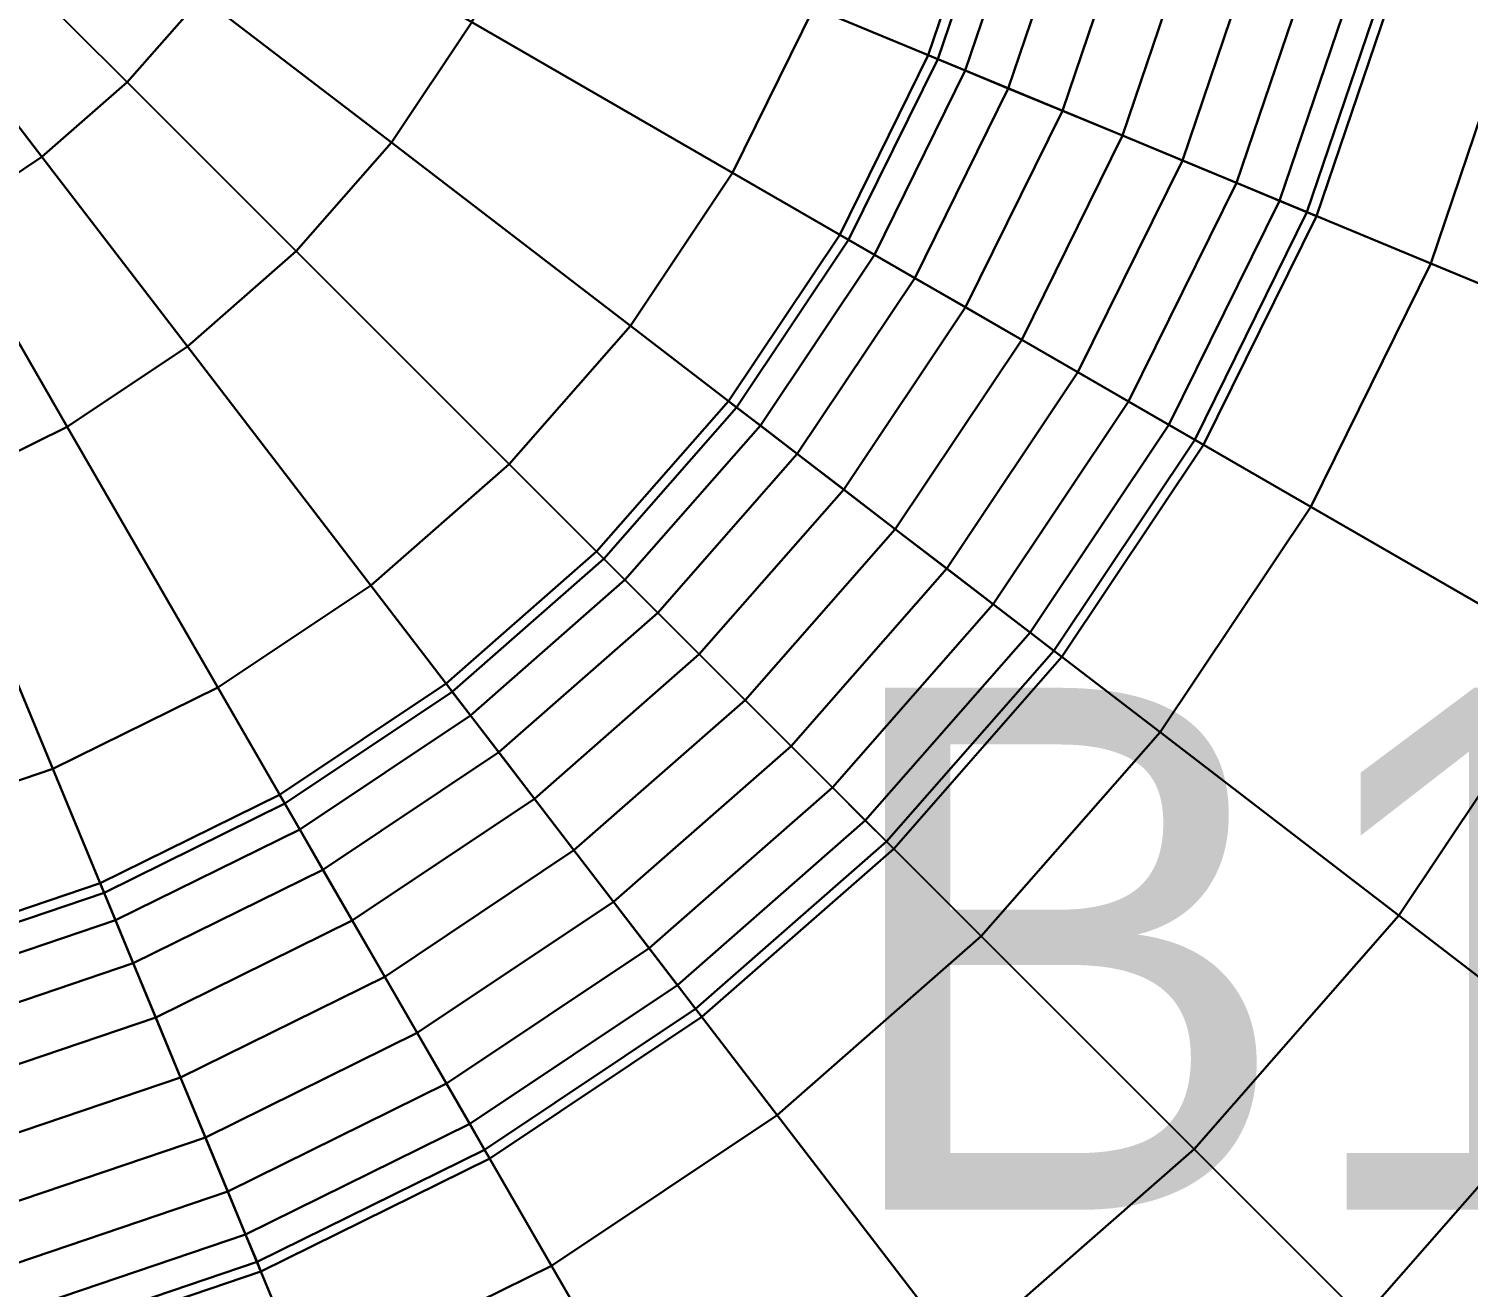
# Model space of a CAD drawing. Extents: x 91537 to 98524, y 82085 to 85415.
# Drawn here: x 93509.1 to 93674.5, y 82200.1 to 82344.7 of the extents above; entities that cross this region are included whole.
import ezdxf
from ezdxf.enums import TextEntityAlignment as Align

# ---------------------------------------------------------------- set-up
doc = ezdxf.new("R2010")
doc.units = 0
doc.header["$LTSCALE"] = 20
for name, color, linetype in [('CENTERLINE', 7, 'CONTINUOUS'), ('INSULATION', 254, 'CONTINUOUS'), ('LABELS', 7, 'CONTINUOUS'), ('PIPE-SPOOL1', 5, 'CONTINUOUS')]:
    doc.layers.add(name, color=color, linetype=linetype)

msp = doc.modelspace()

# ---------------------------------------------------------------- linework, layer by layer
at = {"layer": 'CENTERLINE'}
msp.add_polyline3d([(91628, 82209, 4450), (93450, 82209, 4450), (93476.1052, 82210.711, 4450), (93501.7638, 82215.8148, 4450), (93526.5367, 82224.2241, 4450), (93550, 82235.7949, 4450), (93571.7523, 82250.3293, 4450), (93591.4214, 82267.5786, 4450), (93608.6707, 82287.2477, 4450), (93623.2051, 82309, 4450), (93634.7759, 82332.4633, 4450), (93643.1852, 82357.2362, 4450), (93648.289, 82382.8948, 4450), (93650, 82409, 4450), (93650, 84391, 4450)], dxfattribs=at)
at = {"layer": 'INSULATION'}
for points in [[(93599.3318, 82347.1448, 4568.0737), (93634.7759, 82332.4633, 4574.15), (93643.1852, 82357.2362, 4574.15), (93606.1279, 82367.1656, 4568.0737)], [(93634.7759, 82332.4633, 4325.85), (93599.3318, 82347.1448, 4331.9263), (93606.1279, 82367.1656, 4331.9263), (93643.1852, 82357.2362, 4325.85)], [(93507.9307, 82351.0693, 4488.3645), (93520.3999, 82338.6001, 4522.9735), (93528.9867, 82348.3914, 4522.9735), (93514.9965, 82359.1264, 4488.3645)], [(93520.3999, 82338.6001, 4377.0265), (93507.9307, 82351.0693, 4411.6355), (93514.9965, 82359.1264, 4411.6355), (93528.9867, 82348.3914, 4377.0265)], [(93528.9867, 82348.3914, 4522.9735), (93550.7769, 82331.6712, 4550.4395), (93560.0081, 82345.4868, 4550.4395), (93536.222, 82359.2197, 4522.9735)], [(93550.7769, 82331.6712, 4349.5605), (93528.9867, 82348.3914, 4377.0265), (93536.222, 82359.2197, 4377.0265), (93560.0081, 82345.4868, 4349.5605)], [(93560.0081, 82345.4868, 4550.4395), (93589.9805, 82328.1822, 4568.0737), (93599.3318, 82347.1448, 4568.0737), (93567.3571, 82360.3891, 4550.4395)], [(93589.9805, 82328.1822, 4331.9263), (93560.0081, 82345.4868, 4349.5605), (93567.3571, 82360.3891, 4349.5605), (93599.3318, 82347.1448, 4331.9263)], [(93634.7759, 82332.4633, 4574.15), (93670.22, 82317.7819, 4568.0737), (93680.2424, 82347.3067, 4568.0737), (93643.1852, 82357.2362, 4574.15)], [(93670.22, 82317.7819, 4331.9263), (93634.7759, 82332.4633, 4325.85), (93643.1852, 82357.2362, 4325.85), (93680.2424, 82347.3067, 4331.9263)], [(93499.8736, 82344.0035, 4488.3645), (93510.6086, 82330.0133, 4522.9735), (93520.3999, 82338.6001, 4522.9735), (93507.9307, 82351.0693, 4488.3645)], [(93510.6086, 82330.0133, 4377.0265), (93499.8736, 82344.0035, 4411.6355), (93507.9307, 82351.0693, 4411.6355), (93520.3999, 82338.6001, 4377.0265)], [(93520.3999, 82338.6001, 4522.9735), (93539.8213, 82319.1787, 4550.4395), (93550.7769, 82331.6712, 4550.4395), (93528.9867, 82348.3914, 4522.9735)], [(93539.8213, 82319.1787, 4349.5605), (93520.3999, 82338.6001, 4377.0265), (93528.9867, 82348.3914, 4377.0265), (93550.7769, 82331.6712, 4349.5605)], [(93589.9805, 82328.1822, 4568.0737), (93623.2051, 82309, 4574.15), (93634.7759, 82332.4633, 4574.15), (93599.3318, 82347.1448, 4568.0737)], [(93623.2051, 82309, 4325.85), (93589.9805, 82328.1822, 4331.9263), (93599.3318, 82347.1448, 4331.9263), (93634.7759, 82332.4633, 4325.85)], [(93670.22, 82317.7819, 4568.0737), (93702.1947, 82304.5375, 4550.4395), (93713.6722, 82338.3492, 4550.4395), (93680.2424, 82347.3067, 4568.0737)], [(93702.1947, 82304.5375, 4349.5605), (93670.22, 82317.7819, 4331.9263), (93680.2424, 82347.3067, 4331.9263), (93713.6722, 82338.3492, 4349.5605)], [(93550.7769, 82331.6712, 4550.4395), (93578.2341, 82310.6025, 4568.0737), (93589.9805, 82328.1822, 4568.0737), (93560.0081, 82345.4868, 4550.4395)], [(93578.2341, 82310.6025, 4331.9263), (93550.7769, 82331.6712, 4349.5605), (93560.0081, 82345.4868, 4349.5605), (93589.9805, 82328.1822, 4331.9263)], [(93490.9632, 82338.0497, 4488.3645), (93499.7803, 82322.778, 4522.9735), (93510.6086, 82330.0133, 4522.9735), (93499.8736, 82344.0035, 4488.3645)], [(93499.7803, 82322.778, 4377.0265), (93490.9632, 82338.0497, 4411.6355), (93499.8736, 82344.0035, 4411.6355), (93510.6086, 82330.0133, 4377.0265)], [(93510.6086, 82330.0133, 4522.9735), (93527.3288, 82308.2231, 4550.4395), (93539.8213, 82319.1787, 4550.4395), (93520.3999, 82338.6001, 4522.9735)], [(93527.3288, 82308.2231, 4349.5605), (93510.6086, 82330.0133, 4377.0265), (93520.3999, 82338.6001, 4377.0265), (93539.8213, 82319.1787, 4349.5605)], [(93539.8213, 82319.1787, 4550.4395), (93564.2936, 82294.7064, 4568.0737), (93578.2341, 82310.6025, 4568.0737), (93550.7769, 82331.6712, 4550.4395)], [(93564.2936, 82294.7064, 4331.9263), (93539.8213, 82319.1787, 4349.5605), (93550.7769, 82331.6712, 4349.5605), (93578.2341, 82310.6025, 4331.9263)], [(93623.2051, 82309, 4574.15), (93656.4297, 82289.8178, 4568.0737), (93670.22, 82317.7819, 4568.0737), (93634.7759, 82332.4633, 4574.15)], [(93656.4297, 82289.8178, 4331.9263), (93623.2051, 82309, 4325.85), (93634.7759, 82332.4633, 4325.85), (93670.22, 82317.7819, 4331.9263)], [(93499.7803, 82322.778, 4522.9735), (93513.5132, 82298.9919, 4550.4395), (93527.3288, 82308.2231, 4550.4395), (93510.6086, 82330.0133, 4522.9735)], [(93513.5132, 82298.9919, 4349.5605), (93499.7803, 82322.778, 4377.0265), (93510.6086, 82330.0133, 4377.0265), (93527.3288, 82308.2231, 4349.5605)], [(93578.2341, 82310.6025, 4568.0737), (93608.6707, 82287.2477, 4574.15), (93623.2051, 82309, 4574.15), (93589.9805, 82328.1822, 4568.0737)], [(93608.6707, 82287.2477, 4325.85), (93578.2341, 82310.6025, 4331.9263), (93589.9805, 82328.1822, 4331.9263), (93623.2051, 82309, 4325.85)], [(93488.1002, 82317.0181, 4522.9735), (93498.6109, 82291.6429, 4550.4395), (93513.5132, 82298.9919, 4550.4395), (93499.7803, 82322.778, 4522.9735)], [(93498.6109, 82291.6429, 4349.5605), (93488.1002, 82317.0181, 4377.0265), (93499.7803, 82322.778, 4377.0265), (93513.5132, 82298.9919, 4349.5605)], [(93527.3288, 82308.2231, 4550.4395), (93548.3975, 82280.7659, 4568.0737), (93564.2936, 82294.7064, 4568.0737), (93539.8213, 82319.1787, 4550.4395)], [(93548.3975, 82280.7659, 4331.9263), (93527.3288, 82308.2231, 4349.5605), (93539.8213, 82319.1787, 4349.5605), (93564.2936, 82294.7064, 4331.9263)], [(93656.4297, 82289.8178, 4568.0737), (93686.402, 82272.5132, 4550.4395), (93702.1947, 82304.5375, 4550.4395), (93670.22, 82317.7819, 4568.0737)], [(93686.402, 82272.5132, 4349.5605), (93656.4297, 82289.8178, 4331.9263), (93670.22, 82317.7819, 4331.9263), (93702.1947, 82304.5375, 4349.5605)], [(93564.2936, 82294.7064, 4568.0737), (93591.4214, 82267.5786, 4574.15), (93608.6707, 82287.2477, 4574.15), (93578.2341, 82310.6025, 4568.0737)], [(93591.4214, 82267.5786, 4325.85), (93564.2936, 82294.7064, 4331.9263), (93578.2341, 82310.6025, 4331.9263), (93608.6707, 82287.2477, 4325.85)], [(93513.5132, 82298.9919, 4550.4395), (93530.8178, 82269.0195, 4568.0737), (93548.3975, 82280.7659, 4568.0737), (93527.3288, 82308.2231, 4550.4395)], [(93530.8178, 82269.0195, 4331.9263), (93513.5132, 82298.9919, 4349.5605), (93527.3288, 82308.2231, 4349.5605), (93548.3975, 82280.7659, 4331.9263)], [(93608.6707, 82287.2477, 4574.15), (93639.1072, 82263.8929, 4568.0737), (93656.4297, 82289.8178, 4568.0737), (93623.2051, 82309, 4574.15)], [(93639.1072, 82263.8929, 4331.9263), (93608.6707, 82287.2477, 4325.85), (93623.2051, 82309, 4325.85), (93656.4297, 82289.8178, 4331.9263)], [(93498.6109, 82291.6429, 4550.4395), (93511.8552, 82259.6682, 4568.0737), (93530.8178, 82269.0195, 4568.0737), (93513.5132, 82298.9919, 4550.4395)], [(93511.8552, 82259.6682, 4331.9263), (93498.6109, 82291.6429, 4349.5605), (93513.5132, 82298.9919, 4349.5605), (93530.8178, 82269.0195, 4331.9263)], [(93548.3975, 82280.7659, 4568.0737), (93571.7523, 82250.3293, 4574.15), (93591.4214, 82267.5786, 4574.15), (93564.2936, 82294.7064, 4568.0737)], [(93571.7523, 82250.3293, 4325.85), (93548.3975, 82280.7659, 4331.9263), (93564.2936, 82294.7064, 4331.9263), (93591.4214, 82267.5786, 4325.85)], [(93482.8769, 82286.3019, 4550.4395), (93491.8344, 82252.8721, 4568.0737), (93511.8552, 82259.6682, 4568.0737), (93498.6109, 82291.6429, 4550.4395)], [(93491.8344, 82252.8721, 4331.9263), (93482.8769, 82286.3019, 4349.5605), (93498.6109, 82291.6429, 4349.5605), (93511.8552, 82259.6682, 4331.9263)], [(93639.1072, 82263.8929, 4568.0737), (93666.5645, 82242.8242, 4550.4395), (93686.402, 82272.5132, 4550.4395), (93656.4297, 82289.8178, 4568.0737)], [(93666.5645, 82242.8242, 4349.5605), (93639.1072, 82263.8929, 4331.9263), (93656.4297, 82289.8178, 4331.9263), (93686.402, 82272.5132, 4349.5605)], [(93591.4214, 82267.5786, 4574.15), (93618.5491, 82240.4509, 4568.0737), (93639.1072, 82263.8929, 4568.0737), (93608.6707, 82287.2477, 4574.15)], [(93618.5491, 82240.4509, 4331.9263), (93591.4214, 82267.5786, 4325.85), (93608.6707, 82287.2477, 4325.85), (93639.1072, 82263.8929, 4331.9263)], [(93530.8178, 82269.0195, 4568.0737), (93550, 82235.7949, 4574.15), (93571.7523, 82250.3293, 4574.15), (93548.3975, 82280.7659, 4568.0737)], [(93550, 82235.7949, 4325.85), (93530.8178, 82269.0195, 4331.9263), (93548.3975, 82280.7659, 4331.9263), (93571.7523, 82250.3293, 4325.85)], [(93666.5645, 82242.8242, 4550.4395), (93688.3546, 82226.104, 4522.9735), (93710.1882, 82258.7803, 4522.9735), (93686.402, 82272.5132, 4550.4395)], [(93688.3546, 82226.104, 4377.0265), (93666.5645, 82242.8242, 4349.5605), (93686.402, 82272.5132, 4349.5605), (93710.1882, 82258.7803, 4377.0265)], [(93511.8552, 82259.6682, 4568.0737), (93526.5367, 82224.2241, 4574.15), (93550, 82235.7949, 4574.15), (93530.8178, 82269.0195, 4568.0737)], [(93526.5367, 82224.2241, 4325.85), (93511.8552, 82259.6682, 4331.9263), (93530.8178, 82269.0195, 4331.9263), (93550, 82235.7949, 4325.85)], [(93571.7523, 82250.3293, 4574.15), (93595.1071, 82219.8928, 4568.0737), (93618.5491, 82240.4509, 4568.0737), (93591.4214, 82267.5786, 4574.15)], [(93595.1071, 82219.8928, 4331.9263), (93571.7523, 82250.3293, 4325.85), (93591.4214, 82267.5786, 4325.85), (93618.5491, 82240.4509, 4331.9263)], [(93618.5491, 82240.4509, 4568.0737), (93643.0214, 82215.9786, 4550.4395), (93666.5645, 82242.8242, 4550.4395), (93639.1072, 82263.8929, 4568.0737)], [(93643.0214, 82215.9786, 4349.5605), (93618.5491, 82240.4509, 4331.9263), (93639.1072, 82263.8929, 4331.9263), (93666.5645, 82242.8242, 4349.5605)], [(93491.8344, 82252.8721, 4568.0737), (93501.7638, 82215.8148, 4574.15), (93526.5367, 82224.2241, 4574.15), (93511.8552, 82259.6682, 4568.0737)], [(93501.7638, 82215.8148, 4325.85), (93491.8344, 82252.8721, 4331.9263), (93511.8552, 82259.6682, 4331.9263), (93526.5367, 82224.2241, 4325.85)], [(93550, 82235.7949, 4574.15), (93569.1822, 82202.5703, 4568.0737), (93595.1071, 82219.8928, 4568.0737), (93571.7523, 82250.3293, 4574.15)], [(93569.1822, 82202.5703, 4331.9263), (93550, 82235.7949, 4325.85), (93571.7523, 82250.3293, 4325.85), (93595.1071, 82219.8928, 4331.9263)], [(93643.0214, 82215.9786, 4550.4395), (93662.4428, 82196.5572, 4522.9735), (93688.3546, 82226.104, 4522.9735), (93666.5645, 82242.8242, 4550.4395)], [(93662.4428, 82196.5572, 4377.0265), (93643.0214, 82215.9786, 4349.5605), (93666.5645, 82242.8242, 4349.5605), (93688.3546, 82226.104, 4377.0265)], [(93595.1071, 82219.8928, 4568.0737), (93616.1758, 82192.4355, 4550.4395), (93643.0214, 82215.9786, 4550.4395), (93618.5491, 82240.4509, 4568.0737)], [(93616.1758, 82192.4355, 4349.5605), (93595.1071, 82219.8928, 4331.9263), (93618.5491, 82240.4509, 4331.9263), (93643.0214, 82215.9786, 4349.5605)], [(93526.5367, 82224.2241, 4574.15), (93541.2181, 82188.78, 4568.0737), (93569.1822, 82202.5703, 4568.0737), (93550, 82235.7949, 4574.15)], [(93541.2181, 82188.78, 4331.9263), (93526.5367, 82224.2241, 4325.85), (93550, 82235.7949, 4325.85), (93569.1822, 82202.5703, 4331.9263)], [(93662.4428, 82196.5572, 4522.9735), (93674.912, 82184.088, 4488.3645), (93702.3448, 82215.369, 4488.3645), (93688.3546, 82226.104, 4522.9735)], [(93674.912, 82184.088, 4411.6355), (93662.4428, 82196.5572, 4377.0265), (93688.3546, 82226.104, 4377.0265), (93702.3448, 82215.369, 4411.6355)], [(93501.7638, 82215.8148, 4574.15), (93511.6933, 82178.7576, 4568.0737), (93541.2181, 82188.78, 4568.0737), (93526.5367, 82224.2241, 4574.15)], [(93511.6933, 82178.7576, 4331.9263), (93501.7638, 82215.8148, 4325.85), (93526.5367, 82224.2241, 4325.85), (93541.2181, 82188.78, 4331.9263)], [(93569.1822, 82202.5703, 4568.0737), (93586.4868, 82172.598, 4550.4395), (93616.1758, 82192.4355, 4550.4395), (93595.1071, 82219.8928, 4568.0737)], [(93586.4868, 82172.598, 4349.5605), (93569.1822, 82202.5703, 4331.9263), (93595.1071, 82219.8928, 4331.9263), (93616.1758, 82192.4355, 4349.5605)], [(93476.1052, 82210.711, 4574.15), (93481.1128, 82172.6748, 4568.0737), (93511.6933, 82178.7576, 4568.0737), (93501.7638, 82215.8148, 4574.15)], [(93481.1128, 82172.6748, 4331.9263), (93476.1052, 82210.711, 4325.85), (93501.7638, 82215.8148, 4325.85), (93511.6933, 82178.7576, 4331.9263)], [(93616.1758, 82192.4355, 4550.4395), (93632.896, 82170.6454, 4522.9735), (93662.4428, 82196.5572, 4522.9735), (93643.0214, 82215.9786, 4550.4395)], [(93632.896, 82170.6454, 4377.0265), (93616.1758, 82192.4355, 4349.5605), (93643.0214, 82215.9786, 4349.5605), (93662.4428, 82196.5572, 4377.0265)], [(93541.2181, 82188.78, 4568.0737), (93554.4625, 82156.8053, 4550.4395), (93586.4868, 82172.598, 4550.4395), (93569.1822, 82202.5703, 4568.0737)], [(93554.4625, 82156.8053, 4349.5605), (93541.2181, 82188.78, 4331.9263), (93569.1822, 82202.5703, 4331.9263), (93586.4868, 82172.598, 4349.5605)]]:
    msp.add_3dface(points, dxfattribs=at)
at = {"layer": 'PIPE-SPOOL1'}
for points in [[(93612.4642, 82341.7051, 4450), (93613.5562, 82341.2528, 4457.4628), (93620.9998, 82363.1808, 4457.4628), (93619.8581, 82363.4867, 4450)], [(93613.5562, 82341.2528, 4442.5372), (93612.4642, 82341.7051, 4450), (93619.8581, 82363.4867, 4450), (93620.9998, 82363.1808, 4442.5372)], [(93613.5562, 82341.2528, 4457.4628), (93616.7254, 82339.9401, 4464.195), (93624.3131, 82362.2929, 4464.195), (93620.9998, 82363.1808, 4457.4628)], [(93616.7254, 82339.9401, 4435.805), (93613.5562, 82341.2528, 4442.5372), (93620.9998, 82363.1808, 4442.5372), (93624.3131, 82362.2929, 4435.805)], [(93616.7254, 82339.9401, 4464.195), (93621.6614, 82337.8955, 4469.5378), (93629.4738, 82360.9101, 4469.5378), (93624.3131, 82362.2929, 4464.195)], [(93621.6614, 82337.8955, 4430.4622), (93616.7254, 82339.9401, 4435.805), (93624.3131, 82362.2929, 4435.805), (93629.4738, 82360.9101, 4430.4622)], [(93621.6614, 82337.8955, 4469.5378), (93627.8812, 82335.3192, 4472.968), (93635.9767, 82359.1677, 4472.968), (93629.4738, 82360.9101, 4469.5378)], [(93627.8812, 82335.3192, 4427.032), (93621.6614, 82337.8955, 4430.4622), (93629.4738, 82360.9101, 4430.4622), (93635.9767, 82359.1677, 4427.032)], [(93627.8812, 82335.3192, 4472.968), (93634.7759, 82332.4633, 4474.15), (93643.1852, 82357.2362, 4474.15), (93635.9767, 82359.1677, 4472.968)], [(93634.7759, 82332.4633, 4425.85), (93627.8812, 82335.3192, 4427.032), (93635.9767, 82359.1677, 4427.032), (93643.1852, 82357.2362, 4425.85)], [(93634.7759, 82332.4633, 4474.15), (93641.6706, 82329.6074, 4472.968), (93650.3936, 82355.3047, 4472.968), (93643.1852, 82357.2362, 4474.15)], [(93641.6706, 82329.6074, 4427.032), (93634.7759, 82332.4633, 4425.85), (93643.1852, 82357.2362, 4425.85), (93650.3936, 82355.3047, 4427.032)], [(93641.6706, 82329.6074, 4472.968), (93647.8904, 82327.0311, 4469.5378), (93656.8965, 82353.5623, 4469.5378), (93650.3936, 82355.3047, 4472.968)], [(93647.8904, 82327.0311, 4430.4622), (93641.6706, 82329.6074, 4427.032), (93650.3936, 82355.3047, 4427.032), (93656.8965, 82353.5623, 4430.4622)], [(93647.8904, 82327.0311, 4469.5378), (93652.8264, 82324.9865, 4464.195), (93662.0572, 82352.1794, 4464.195), (93656.8965, 82353.5623, 4469.5378)], [(93652.8264, 82324.9865, 4435.805), (93647.8904, 82327.0311, 4430.4622), (93656.8965, 82353.5623, 4430.4622), (93662.0572, 82352.1794, 4435.805)], [(93652.8264, 82324.9865, 4464.195), (93655.9956, 82323.6738, 4457.4628), (93665.3706, 82351.2916, 4457.4628), (93662.0572, 82352.1794, 4464.195)], [(93655.9956, 82323.6738, 4442.5372), (93652.8264, 82324.9865, 4435.805), (93662.0572, 82352.1794, 4435.805), (93665.3706, 82351.2916, 4442.5372)], [(93655.9956, 82323.6738, 4457.4628), (93657.0876, 82323.2215, 4450), (93666.5123, 82350.9857, 4450), (93665.3706, 82351.2916, 4457.4628)], [(93657.0876, 82323.2215, 4450), (93655.9956, 82323.6738, 4442.5372), (93665.3706, 82351.2916, 4442.5372), (93666.5123, 82350.9857, 4450)], [(93602.2906, 82321.075, 4450), (93603.3142, 82320.484, 4457.4628), (93613.5562, 82341.2528, 4457.4628), (93612.4642, 82341.7051, 4450)], [(93603.3142, 82320.484, 4442.5372), (93602.2906, 82321.075, 4450), (93612.4642, 82341.7051, 4450), (93613.5562, 82341.2528, 4442.5372)], [(93603.3142, 82320.484, 4457.4628), (93606.2849, 82318.7689, 4464.195), (93616.7254, 82339.9401, 4464.195), (93613.5562, 82341.2528, 4457.4628)], [(93606.2849, 82318.7689, 4435.805), (93603.3142, 82320.484, 4442.5372), (93613.5562, 82341.2528, 4442.5372), (93616.7254, 82339.9401, 4435.805)], [(93606.2849, 82318.7689, 4464.195), (93610.9118, 82316.0975, 4469.5378), (93621.6614, 82337.8955, 4469.5378), (93616.7254, 82339.9401, 4464.195)], [(93610.9118, 82316.0975, 4430.4622), (93606.2849, 82318.7689, 4435.805), (93616.7254, 82339.9401, 4435.805), (93621.6614, 82337.8955, 4430.4622)], [(93610.9118, 82316.0975, 4469.5378), (93616.7421, 82312.7314, 4472.968), (93627.8812, 82335.3192, 4472.968), (93621.6614, 82337.8955, 4469.5378)], [(93616.7421, 82312.7314, 4427.032), (93610.9118, 82316.0975, 4430.4622), (93621.6614, 82337.8955, 4430.4622), (93627.8812, 82335.3192, 4427.032)], [(93616.7421, 82312.7314, 4472.968), (93623.2051, 82309, 4474.15), (93634.7759, 82332.4633, 4474.15), (93627.8812, 82335.3192, 4472.968)], [(93623.2051, 82309, 4425.85), (93616.7421, 82312.7314, 4427.032), (93627.8812, 82335.3192, 4427.032), (93634.7759, 82332.4633, 4425.85)], [(93623.2051, 82309, 4474.15), (93629.668, 82305.2686, 4472.968), (93641.6706, 82329.6074, 4472.968), (93634.7759, 82332.4633, 4474.15)], [(93629.668, 82305.2686, 4427.032), (93623.2051, 82309, 4425.85), (93634.7759, 82332.4633, 4425.85), (93641.6706, 82329.6074, 4427.032)], [(93629.668, 82305.2686, 4472.968), (93635.4983, 82301.9025, 4469.5378), (93647.8904, 82327.0311, 4469.5378), (93641.6706, 82329.6074, 4472.968)], [(93635.4983, 82301.9025, 4430.4622), (93629.668, 82305.2686, 4427.032), (93641.6706, 82329.6074, 4427.032), (93647.8904, 82327.0311, 4430.4622)], [(93635.4983, 82301.9025, 4469.5378), (93640.1253, 82299.2311, 4464.195), (93652.8264, 82324.9865, 4464.195), (93647.8904, 82327.0311, 4469.5378)], [(93640.1253, 82299.2311, 4435.805), (93635.4983, 82301.9025, 4430.4622), (93647.8904, 82327.0311, 4430.4622), (93652.8264, 82324.9865, 4435.805)], [(93640.1253, 82299.2311, 4464.195), (93643.096, 82297.516, 4457.4628), (93655.9956, 82323.6738, 4457.4628), (93652.8264, 82324.9865, 4464.195)], [(93643.096, 82297.516, 4442.5372), (93640.1253, 82299.2311, 4435.805), (93652.8264, 82324.9865, 4435.805), (93655.9956, 82323.6738, 4442.5372)], [(93643.096, 82297.516, 4457.4628), (93644.1196, 82296.925, 4450), (93657.0876, 82323.2215, 4450), (93655.9956, 82323.6738, 4457.4628)], [(93644.1196, 82296.925, 4450), (93643.096, 82297.516, 4442.5372), (93655.9956, 82323.6738, 4442.5372), (93657.0876, 82323.2215, 4450)], [(93589.5112, 82301.9493, 4450), (93590.4489, 82301.2298, 4457.4628), (93603.3142, 82320.484, 4457.4628), (93602.2906, 82321.075, 4450)], [(93590.4489, 82301.2298, 4442.5372), (93589.5112, 82301.9493, 4450), (93602.2906, 82321.075, 4450), (93603.3142, 82320.484, 4442.5372)], [(93590.4489, 82301.2298, 4457.4628), (93593.1703, 82299.1415, 4464.195), (93606.2849, 82318.7689, 4464.195), (93603.3142, 82320.484, 4457.4628)], [(93593.1703, 82299.1415, 4435.805), (93590.4489, 82301.2298, 4442.5372), (93603.3142, 82320.484, 4442.5372), (93606.2849, 82318.7689, 4435.805)], [(93593.1703, 82299.1415, 4464.195), (93597.409, 82295.8891, 4469.5378), (93610.9118, 82316.0975, 4469.5378), (93606.2849, 82318.7689, 4464.195)], [(93597.409, 82295.8891, 4430.4622), (93593.1703, 82299.1415, 4435.805), (93606.2849, 82318.7689, 4435.805), (93610.9118, 82316.0975, 4430.4622)], [(93597.409, 82295.8891, 4469.5378), (93602.7501, 82291.7908, 4472.968), (93616.7421, 82312.7314, 4472.968), (93610.9118, 82316.0975, 4469.5378)], [(93602.7501, 82291.7908, 4427.032), (93597.409, 82295.8891, 4430.4622), (93610.9118, 82316.0975, 4430.4622), (93616.7421, 82312.7314, 4427.032)], [(93602.7501, 82291.7908, 4472.968), (93608.6707, 82287.2477, 4474.15), (93623.2051, 82309, 4474.15), (93616.7421, 82312.7314, 4472.968)], [(93608.6707, 82287.2477, 4425.85), (93602.7501, 82291.7908, 4427.032), (93616.7421, 82312.7314, 4427.032), (93623.2051, 82309, 4425.85)], [(93608.6707, 82287.2477, 4474.15), (93614.5913, 82282.7047, 4472.968), (93629.668, 82305.2686, 4472.968), (93623.2051, 82309, 4474.15)], [(93614.5913, 82282.7047, 4427.032), (93608.6707, 82287.2477, 4425.85), (93623.2051, 82309, 4425.85), (93629.668, 82305.2686, 4427.032)], [(93614.5913, 82282.7047, 4472.968), (93619.9323, 82278.6063, 4469.5378), (93635.4983, 82301.9025, 4469.5378), (93629.668, 82305.2686, 4472.968)], [(93619.9323, 82278.6063, 4430.4622), (93614.5913, 82282.7047, 4427.032), (93629.668, 82305.2686, 4427.032), (93635.4983, 82301.9025, 4430.4622)], [(93574.3447, 82284.6553, 4450), (93575.1805, 82283.8195, 4457.4628), (93590.4489, 82301.2298, 4457.4628), (93589.5112, 82301.9493, 4450)], [(93575.1805, 82283.8195, 4442.5372), (93574.3447, 82284.6553, 4450), (93589.5112, 82301.9493, 4450), (93590.4489, 82301.2298, 4442.5372)], [(93575.1805, 82283.8195, 4457.4628), (93577.6061, 82281.3939, 4464.195), (93593.1703, 82299.1415, 4464.195), (93590.4489, 82301.2298, 4457.4628)], [(93577.6061, 82281.3939, 4435.805), (93575.1805, 82283.8195, 4442.5372), (93590.4489, 82301.2298, 4442.5372), (93593.1703, 82299.1415, 4435.805)], [(93619.9323, 82278.6063, 4469.5378), (93624.171, 82275.3539, 4464.195), (93640.1253, 82299.2311, 4464.195), (93635.4983, 82301.9025, 4469.5378)], [(93624.171, 82275.3539, 4435.805), (93619.9323, 82278.6063, 4430.4622), (93635.4983, 82301.9025, 4430.4622), (93640.1253, 82299.2311, 4435.805)], [(93577.6061, 82281.3939, 4464.195), (93581.384, 82277.616, 4469.5378), (93597.409, 82295.8891, 4469.5378), (93593.1703, 82299.1415, 4464.195)], [(93581.384, 82277.616, 4430.4622), (93577.6061, 82281.3939, 4435.805), (93593.1703, 82299.1415, 4435.805), (93597.409, 82295.8891, 4430.4622)], [(93624.171, 82275.3539, 4464.195), (93626.8924, 82273.2657, 4457.4628), (93643.096, 82297.516, 4457.4628), (93640.1253, 82299.2311, 4464.195)], [(93626.8924, 82273.2657, 4442.5372), (93624.171, 82275.3539, 4435.805), (93640.1253, 82299.2311, 4435.805), (93643.096, 82297.516, 4442.5372)], [(93626.8924, 82273.2657, 4457.4628), (93627.8302, 82272.5461, 4450), (93644.1196, 82296.925, 4450), (93643.096, 82297.516, 4457.4628)], [(93627.8302, 82272.5461, 4450), (93626.8924, 82273.2657, 4442.5372), (93643.096, 82297.516, 4442.5372), (93644.1196, 82296.925, 4450)], [(93581.384, 82277.616, 4469.5378), (93586.1444, 82272.8556, 4472.968), (93602.7501, 82291.7908, 4472.968), (93597.409, 82295.8891, 4469.5378)], [(93586.1444, 82272.8556, 4427.032), (93581.384, 82277.616, 4430.4622), (93597.409, 82295.8891, 4430.4622), (93602.7501, 82291.7908, 4427.032)], [(93586.1444, 82272.8556, 4472.968), (93591.4214, 82267.5786, 4474.15), (93608.6707, 82287.2477, 4474.15), (93602.7501, 82291.7908, 4472.968)], [(93591.4214, 82267.5786, 4425.85), (93586.1444, 82272.8556, 4427.032), (93602.7501, 82291.7908, 4427.032), (93608.6707, 82287.2477, 4425.85)], [(93591.4214, 82267.5786, 4474.15), (93596.6983, 82262.3017, 4472.968), (93614.5913, 82282.7047, 4472.968), (93608.6707, 82287.2477, 4474.15)], [(93596.6983, 82262.3017, 4427.032), (93591.4214, 82267.5786, 4425.85), (93608.6707, 82287.2477, 4425.85), (93614.5913, 82282.7047, 4427.032)], [(93557.0507, 82269.4888, 4450), (93557.7702, 82268.5511, 4457.4628), (93575.1805, 82283.8195, 4457.4628), (93574.3447, 82284.6553, 4450)], [(93557.7702, 82268.5511, 4442.5372), (93557.0507, 82269.4888, 4450), (93574.3447, 82284.6553, 4450), (93575.1805, 82283.8195, 4442.5372)], [(93557.7702, 82268.5511, 4457.4628), (93559.8585, 82265.8297, 4464.195), (93577.6061, 82281.3939, 4464.195), (93575.1805, 82283.8195, 4457.4628)], [(93559.8585, 82265.8297, 4435.805), (93557.7702, 82268.5511, 4442.5372), (93575.1805, 82283.8195, 4442.5372), (93577.6061, 82281.3939, 4435.805)], [(93559.8585, 82265.8297, 4464.195), (93563.1109, 82261.591, 4469.5378), (93581.384, 82277.616, 4469.5378), (93577.6061, 82281.3939, 4464.195)], [(93563.1109, 82261.591, 4430.4622), (93559.8585, 82265.8297, 4435.805), (93577.6061, 82281.3939, 4435.805), (93581.384, 82277.616, 4430.4622)], [(93596.6983, 82262.3017, 4472.968), (93601.4587, 82257.5413, 4469.5378), (93619.9323, 82278.6063, 4469.5378), (93614.5913, 82282.7047, 4472.968)], [(93601.4587, 82257.5413, 4430.4622), (93596.6983, 82262.3017, 4427.032), (93614.5913, 82282.7047, 4427.032), (93619.9323, 82278.6063, 4430.4622)], [(93601.4587, 82257.5413, 4469.5378), (93605.2366, 82253.7634, 4464.195), (93624.171, 82275.3539, 4464.195), (93619.9323, 82278.6063, 4469.5378)], [(93605.2366, 82253.7634, 4435.805), (93601.4587, 82257.5413, 4430.4622), (93619.9323, 82278.6063, 4430.4622), (93624.171, 82275.3539, 4435.805)], [(93563.1109, 82261.591, 4469.5378), (93567.2092, 82256.2499, 4472.968), (93586.1444, 82272.8556, 4472.968), (93581.384, 82277.616, 4469.5378)], [(93567.2092, 82256.2499, 4427.032), (93563.1109, 82261.591, 4430.4622), (93581.384, 82277.616, 4430.4622), (93586.1444, 82272.8556, 4427.032)], [(93605.2366, 82253.7634, 4464.195), (93607.6622, 82251.3378, 4457.4628), (93626.8924, 82273.2657, 4457.4628), (93624.171, 82275.3539, 4464.195)], [(93607.6622, 82251.3378, 4442.5372), (93605.2366, 82253.7634, 4435.805), (93624.171, 82275.3539, 4435.805), (93626.8924, 82273.2657, 4442.5372)], [(93607.6622, 82251.3378, 4457.4628), (93608.498, 82250.502, 4450), (93627.8302, 82272.5461, 4450), (93626.8924, 82273.2657, 4457.4628)], [(93608.498, 82250.502, 4450), (93607.6622, 82251.3378, 4442.5372), (93626.8924, 82273.2657, 4442.5372), (93627.8302, 82272.5461, 4450)], [(93567.2092, 82256.2499, 4472.968), (93571.7523, 82250.3293, 4474.15), (93591.4214, 82267.5786, 4474.15), (93586.1444, 82272.8556, 4472.968)], [(93571.7523, 82250.3293, 4425.85), (93567.2092, 82256.2499, 4427.032), (93586.1444, 82272.8556, 4427.032), (93591.4214, 82267.5786, 4425.85)], [(93537.925, 82256.7094, 4450), (93538.516, 82255.6858, 4457.4628), (93557.7702, 82268.5511, 4457.4628), (93557.0507, 82269.4888, 4450)], [(93538.516, 82255.6858, 4442.5372), (93537.925, 82256.7094, 4450), (93557.0507, 82269.4888, 4450), (93557.7702, 82268.5511, 4442.5372)], [(93538.516, 82255.6858, 4457.4628), (93540.2311, 82252.7151, 4464.195), (93559.8585, 82265.8297, 4464.195), (93557.7702, 82268.5511, 4457.4628)], [(93540.2311, 82252.7151, 4435.805), (93538.516, 82255.6858, 4442.5372), (93557.7702, 82268.5511, 4442.5372), (93559.8585, 82265.8297, 4435.805)], [(93571.7523, 82250.3293, 4474.15), (93576.2953, 82244.4087, 4472.968), (93596.6983, 82262.3017, 4472.968), (93591.4214, 82267.5786, 4474.15)], [(93576.2953, 82244.4087, 4427.032), (93571.7523, 82250.3293, 4425.85), (93591.4214, 82267.5786, 4425.85), (93596.6983, 82262.3017, 4427.032)], [(93540.2311, 82252.7151, 4464.195), (93542.9025, 82248.0882, 4469.5378), (93563.1109, 82261.591, 4469.5378), (93559.8585, 82265.8297, 4464.195)], [(93542.9025, 82248.0882, 4430.4622), (93540.2311, 82252.7151, 4435.805), (93559.8585, 82265.8297, 4435.805), (93563.1109, 82261.591, 4430.4622)], [(93542.9025, 82248.0882, 4469.5378), (93546.2686, 82242.2579, 4472.968), (93567.2092, 82256.2499, 4472.968), (93563.1109, 82261.591, 4469.5378)], [(93546.2686, 82242.2579, 4427.032), (93542.9025, 82248.0882, 4430.4622), (93563.1109, 82261.591, 4430.4622), (93567.2092, 82256.2499, 4427.032)], [(93576.2953, 82244.4087, 4472.968), (93580.3937, 82239.0677, 4469.5378), (93601.4587, 82257.5413, 4469.5378), (93596.6983, 82262.3017, 4472.968)], [(93580.3937, 82239.0677, 4430.4622), (93576.2953, 82244.4087, 4427.032), (93596.6983, 82262.3017, 4427.032), (93601.4587, 82257.5413, 4430.4622)], [(93517.2949, 82246.5358, 4450), (93517.7472, 82245.4438, 4457.4628), (93538.516, 82255.6858, 4457.4628), (93537.925, 82256.7094, 4450)], [(93517.7472, 82245.4438, 4442.5372), (93517.2949, 82246.5358, 4450), (93537.925, 82256.7094, 4450), (93538.516, 82255.6858, 4442.5372)], [(93580.3937, 82239.0677, 4469.5378), (93583.6461, 82234.829, 4464.195), (93605.2366, 82253.7634, 4464.195), (93601.4587, 82257.5413, 4469.5378)], [(93583.6461, 82234.829, 4435.805), (93580.3937, 82239.0677, 4430.4622), (93601.4587, 82257.5413, 4430.4622), (93605.2366, 82253.7634, 4435.805)], [(93517.7472, 82245.4438, 4457.4628), (93519.0599, 82242.2746, 4464.195), (93540.2311, 82252.7151, 4464.195), (93538.516, 82255.6858, 4457.4628)], [(93519.0599, 82242.2746, 4435.805), (93517.7472, 82245.4438, 4442.5372), (93538.516, 82255.6858, 4442.5372), (93540.2311, 82252.7151, 4435.805)], [(93546.2686, 82242.2579, 4472.968), (93550, 82235.7949, 4474.15), (93571.7523, 82250.3293, 4474.15), (93567.2092, 82256.2499, 4472.968)], [(93550, 82235.7949, 4425.85), (93546.2686, 82242.2579, 4427.032), (93567.2092, 82256.2499, 4427.032), (93571.7523, 82250.3293, 4425.85)], [(93583.6461, 82234.829, 4464.195), (93585.7343, 82232.1076, 4457.4628), (93607.6622, 82251.3378, 4457.4628), (93605.2366, 82253.7634, 4464.195)], [(93585.7343, 82232.1076, 4442.5372), (93583.6461, 82234.829, 4435.805), (93605.2366, 82253.7634, 4435.805), (93607.6622, 82251.3378, 4442.5372)], [(93519.0599, 82242.2746, 4464.195), (93521.1045, 82237.3386, 4469.5378), (93542.9025, 82248.0882, 4469.5378), (93540.2311, 82252.7151, 4464.195)], [(93521.1045, 82237.3386, 4430.4622), (93519.0599, 82242.2746, 4435.805), (93540.2311, 82252.7151, 4435.805), (93542.9025, 82248.0882, 4430.4622)], [(93550, 82235.7949, 4474.15), (93553.7314, 82229.332, 4472.968), (93576.2953, 82244.4087, 4472.968), (93571.7523, 82250.3293, 4474.15)], [(93553.7314, 82229.332, 4427.032), (93550, 82235.7949, 4425.85), (93571.7523, 82250.3293, 4425.85), (93576.2953, 82244.4087, 4427.032)], [(93585.7343, 82232.1076, 4457.4628), (93586.4539, 82231.1698, 4450), (93608.498, 82250.502, 4450), (93607.6622, 82251.3378, 4457.4628)], [(93586.4539, 82231.1698, 4450), (93585.7343, 82232.1076, 4442.5372), (93607.6622, 82251.3378, 4442.5372), (93608.498, 82250.502, 4450)], [(93521.1045, 82237.3386, 4469.5378), (93523.6808, 82231.1188, 4472.968), (93546.2686, 82242.2579, 4472.968), (93542.9025, 82248.0882, 4469.5378)], [(93523.6808, 82231.1188, 4427.032), (93521.1045, 82237.3386, 4430.4622), (93542.9025, 82248.0882, 4430.4622), (93546.2686, 82242.2579, 4427.032)], [(93495.5133, 82239.1419, 4450), (93495.8192, 82238.0002, 4457.4628), (93517.7472, 82245.4438, 4457.4628), (93517.2949, 82246.5358, 4450)], [(93495.8192, 82238.0002, 4442.5372), (93495.5133, 82239.1419, 4450), (93517.2949, 82246.5358, 4450), (93517.7472, 82245.4438, 4442.5372)], [(93495.8192, 82238.0002, 4457.4628), (93496.7071, 82234.6869, 4464.195), (93519.0599, 82242.2746, 4464.195), (93517.7472, 82245.4438, 4457.4628)], [(93496.7071, 82234.6869, 4435.805), (93495.8192, 82238.0002, 4442.5372), (93517.7472, 82245.4438, 4442.5372), (93519.0599, 82242.2746, 4435.805)], [(93553.7314, 82229.332, 4472.968), (93557.0975, 82223.5017, 4469.5378), (93580.3937, 82239.0677, 4469.5378), (93576.2953, 82244.4087, 4472.968)], [(93557.0975, 82223.5017, 4430.4622), (93553.7314, 82229.332, 4427.032), (93576.2953, 82244.4087, 4427.032), (93580.3937, 82239.0677, 4430.4622)], [(93496.7071, 82234.6869, 4464.195), (93498.0899, 82229.5262, 4469.5378), (93521.1045, 82237.3386, 4469.5378), (93519.0599, 82242.2746, 4464.195)], [(93498.0899, 82229.5262, 4430.4622), (93496.7071, 82234.6869, 4435.805), (93519.0599, 82242.2746, 4435.805), (93521.1045, 82237.3386, 4430.4622)], [(93523.6808, 82231.1188, 4472.968), (93526.5367, 82224.2241, 4474.15), (93550, 82235.7949, 4474.15), (93546.2686, 82242.2579, 4472.968)], [(93526.5367, 82224.2241, 4425.85), (93523.6808, 82231.1188, 4427.032), (93546.2686, 82242.2579, 4427.032), (93550, 82235.7949, 4425.85)], [(93557.0975, 82223.5017, 4469.5378), (93559.7689, 82218.8747, 4464.195), (93583.6461, 82234.829, 4464.195), (93580.3937, 82239.0677, 4469.5378)], [(93559.7689, 82218.8747, 4435.805), (93557.0975, 82223.5017, 4430.4622), (93580.3937, 82239.0677, 4430.4622), (93583.6461, 82234.829, 4435.805)], [(93498.0899, 82229.5262, 4469.5378), (93499.8323, 82223.0233, 4472.968), (93523.6808, 82231.1188, 4472.968), (93521.1045, 82237.3386, 4469.5378)], [(93499.8323, 82223.0233, 4427.032), (93498.0899, 82229.5262, 4430.4622), (93521.1045, 82237.3386, 4430.4622), (93523.6808, 82231.1188, 4427.032)], [(93526.5367, 82224.2241, 4474.15), (93529.3926, 82217.3294, 4472.968), (93553.7314, 82229.332, 4472.968), (93550, 82235.7949, 4474.15)], [(93529.3926, 82217.3294, 4427.032), (93526.5367, 82224.2241, 4425.85), (93550, 82235.7949, 4425.85), (93553.7314, 82229.332, 4427.032)], [(93559.7689, 82218.8747, 4464.195), (93561.484, 82215.904, 4457.4628), (93585.7343, 82232.1076, 4457.4628), (93583.6461, 82234.829, 4464.195)], [(93561.484, 82215.904, 4442.5372), (93559.7689, 82218.8747, 4435.805), (93583.6461, 82234.829, 4435.805), (93585.7343, 82232.1076, 4442.5372)], [(93561.484, 82215.904, 4457.4628), (93562.075, 82214.8804, 4450), (93586.4539, 82231.1698, 4450), (93585.7343, 82232.1076, 4457.4628)], [(93562.075, 82214.8804, 4450), (93561.484, 82215.904, 4442.5372), (93585.7343, 82232.1076, 4442.5372), (93586.4539, 82231.1698, 4450)], [(93499.8323, 82223.0233, 4472.968), (93501.7638, 82215.8148, 4474.15), (93526.5367, 82224.2241, 4474.15), (93523.6808, 82231.1188, 4472.968)], [(93501.7638, 82215.8148, 4425.85), (93499.8323, 82223.0233, 4427.032), (93523.6808, 82231.1188, 4427.032), (93526.5367, 82224.2241, 4425.85)], [(93529.3926, 82217.3294, 4472.968), (93531.9689, 82211.1096, 4469.5378), (93557.0975, 82223.5017, 4469.5378), (93553.7314, 82229.332, 4472.968)], [(93531.9689, 82211.1096, 4430.4622), (93529.3926, 82217.3294, 4427.032), (93553.7314, 82229.332, 4427.032), (93557.0975, 82223.5017, 4430.4622)], [(93501.7638, 82215.8148, 4474.15), (93503.6953, 82208.6064, 4472.968), (93529.3926, 82217.3294, 4472.968), (93526.5367, 82224.2241, 4474.15)], [(93503.6953, 82208.6064, 4427.032), (93501.7638, 82215.8148, 4425.85), (93526.5367, 82224.2241, 4425.85), (93529.3926, 82217.3294, 4427.032)], [(93531.9689, 82211.1096, 4469.5378), (93534.0135, 82206.1736, 4464.195), (93559.7689, 82218.8747, 4464.195), (93557.0975, 82223.5017, 4469.5378)], [(93534.0135, 82206.1736, 4435.805), (93531.9689, 82211.1096, 4430.4622), (93557.0975, 82223.5017, 4430.4622), (93559.7689, 82218.8747, 4435.805)], [(93534.0135, 82206.1736, 4464.195), (93535.3262, 82203.0044, 4457.4628), (93561.484, 82215.904, 4457.4628), (93559.7689, 82218.8747, 4464.195)], [(93535.3262, 82203.0044, 4442.5372), (93534.0135, 82206.1736, 4435.805), (93559.7689, 82218.8747, 4435.805), (93561.484, 82215.904, 4442.5372)], [(93503.6953, 82208.6064, 4472.968), (93505.4377, 82202.1035, 4469.5378), (93531.9689, 82211.1096, 4469.5378), (93529.3926, 82217.3294, 4472.968)], [(93505.4377, 82202.1035, 4430.4622), (93503.6953, 82208.6064, 4427.032), (93529.3926, 82217.3294, 4427.032), (93531.9689, 82211.1096, 4430.4622)], [(93535.3262, 82203.0044, 4457.4628), (93535.7785, 82201.9124, 4450), (93562.075, 82214.8804, 4450), (93561.484, 82215.904, 4457.4628)], [(93535.7785, 82201.9124, 4450), (93535.3262, 82203.0044, 4442.5372), (93561.484, 82215.904, 4442.5372), (93562.075, 82214.8804, 4450)], [(93505.4377, 82202.1035, 4469.5378), (93506.8206, 82196.9428, 4464.195), (93534.0135, 82206.1736, 4464.195), (93531.9689, 82211.1096, 4469.5378)], [(93506.8206, 82196.9428, 4435.805), (93505.4377, 82202.1035, 4430.4622), (93531.9689, 82211.1096, 4430.4622), (93534.0135, 82206.1736, 4435.805)], [(93506.8206, 82196.9428, 4464.195), (93507.7084, 82193.6294, 4457.4628), (93535.3262, 82203.0044, 4457.4628), (93534.0135, 82206.1736, 4464.195)], [(93507.7084, 82193.6294, 4442.5372), (93506.8206, 82196.9428, 4435.805), (93534.0135, 82206.1736, 4435.805), (93535.3262, 82203.0044, 4442.5372)], [(93507.7084, 82193.6294, 4457.4628), (93508.0143, 82192.4877, 4450), (93535.7785, 82201.9124, 4450), (93535.3262, 82203.0044, 4457.4628)], [(93508.0143, 82192.4877, 4450), (93507.7084, 82193.6294, 4442.5372), (93535.3262, 82203.0044, 4442.5372), (93535.7785, 82201.9124, 4450)]]:
    msp.add_3dface(points, dxfattribs=at)

# ---------------------------------------------------------------- texts
at = {"layer": 'LABELS'}
msp.add_text('B1', height=60, dxfattribs=at).set_placement((93650, 82209, 4630), align=Align.CENTER)

doc.saveas('drawing.dxf')
